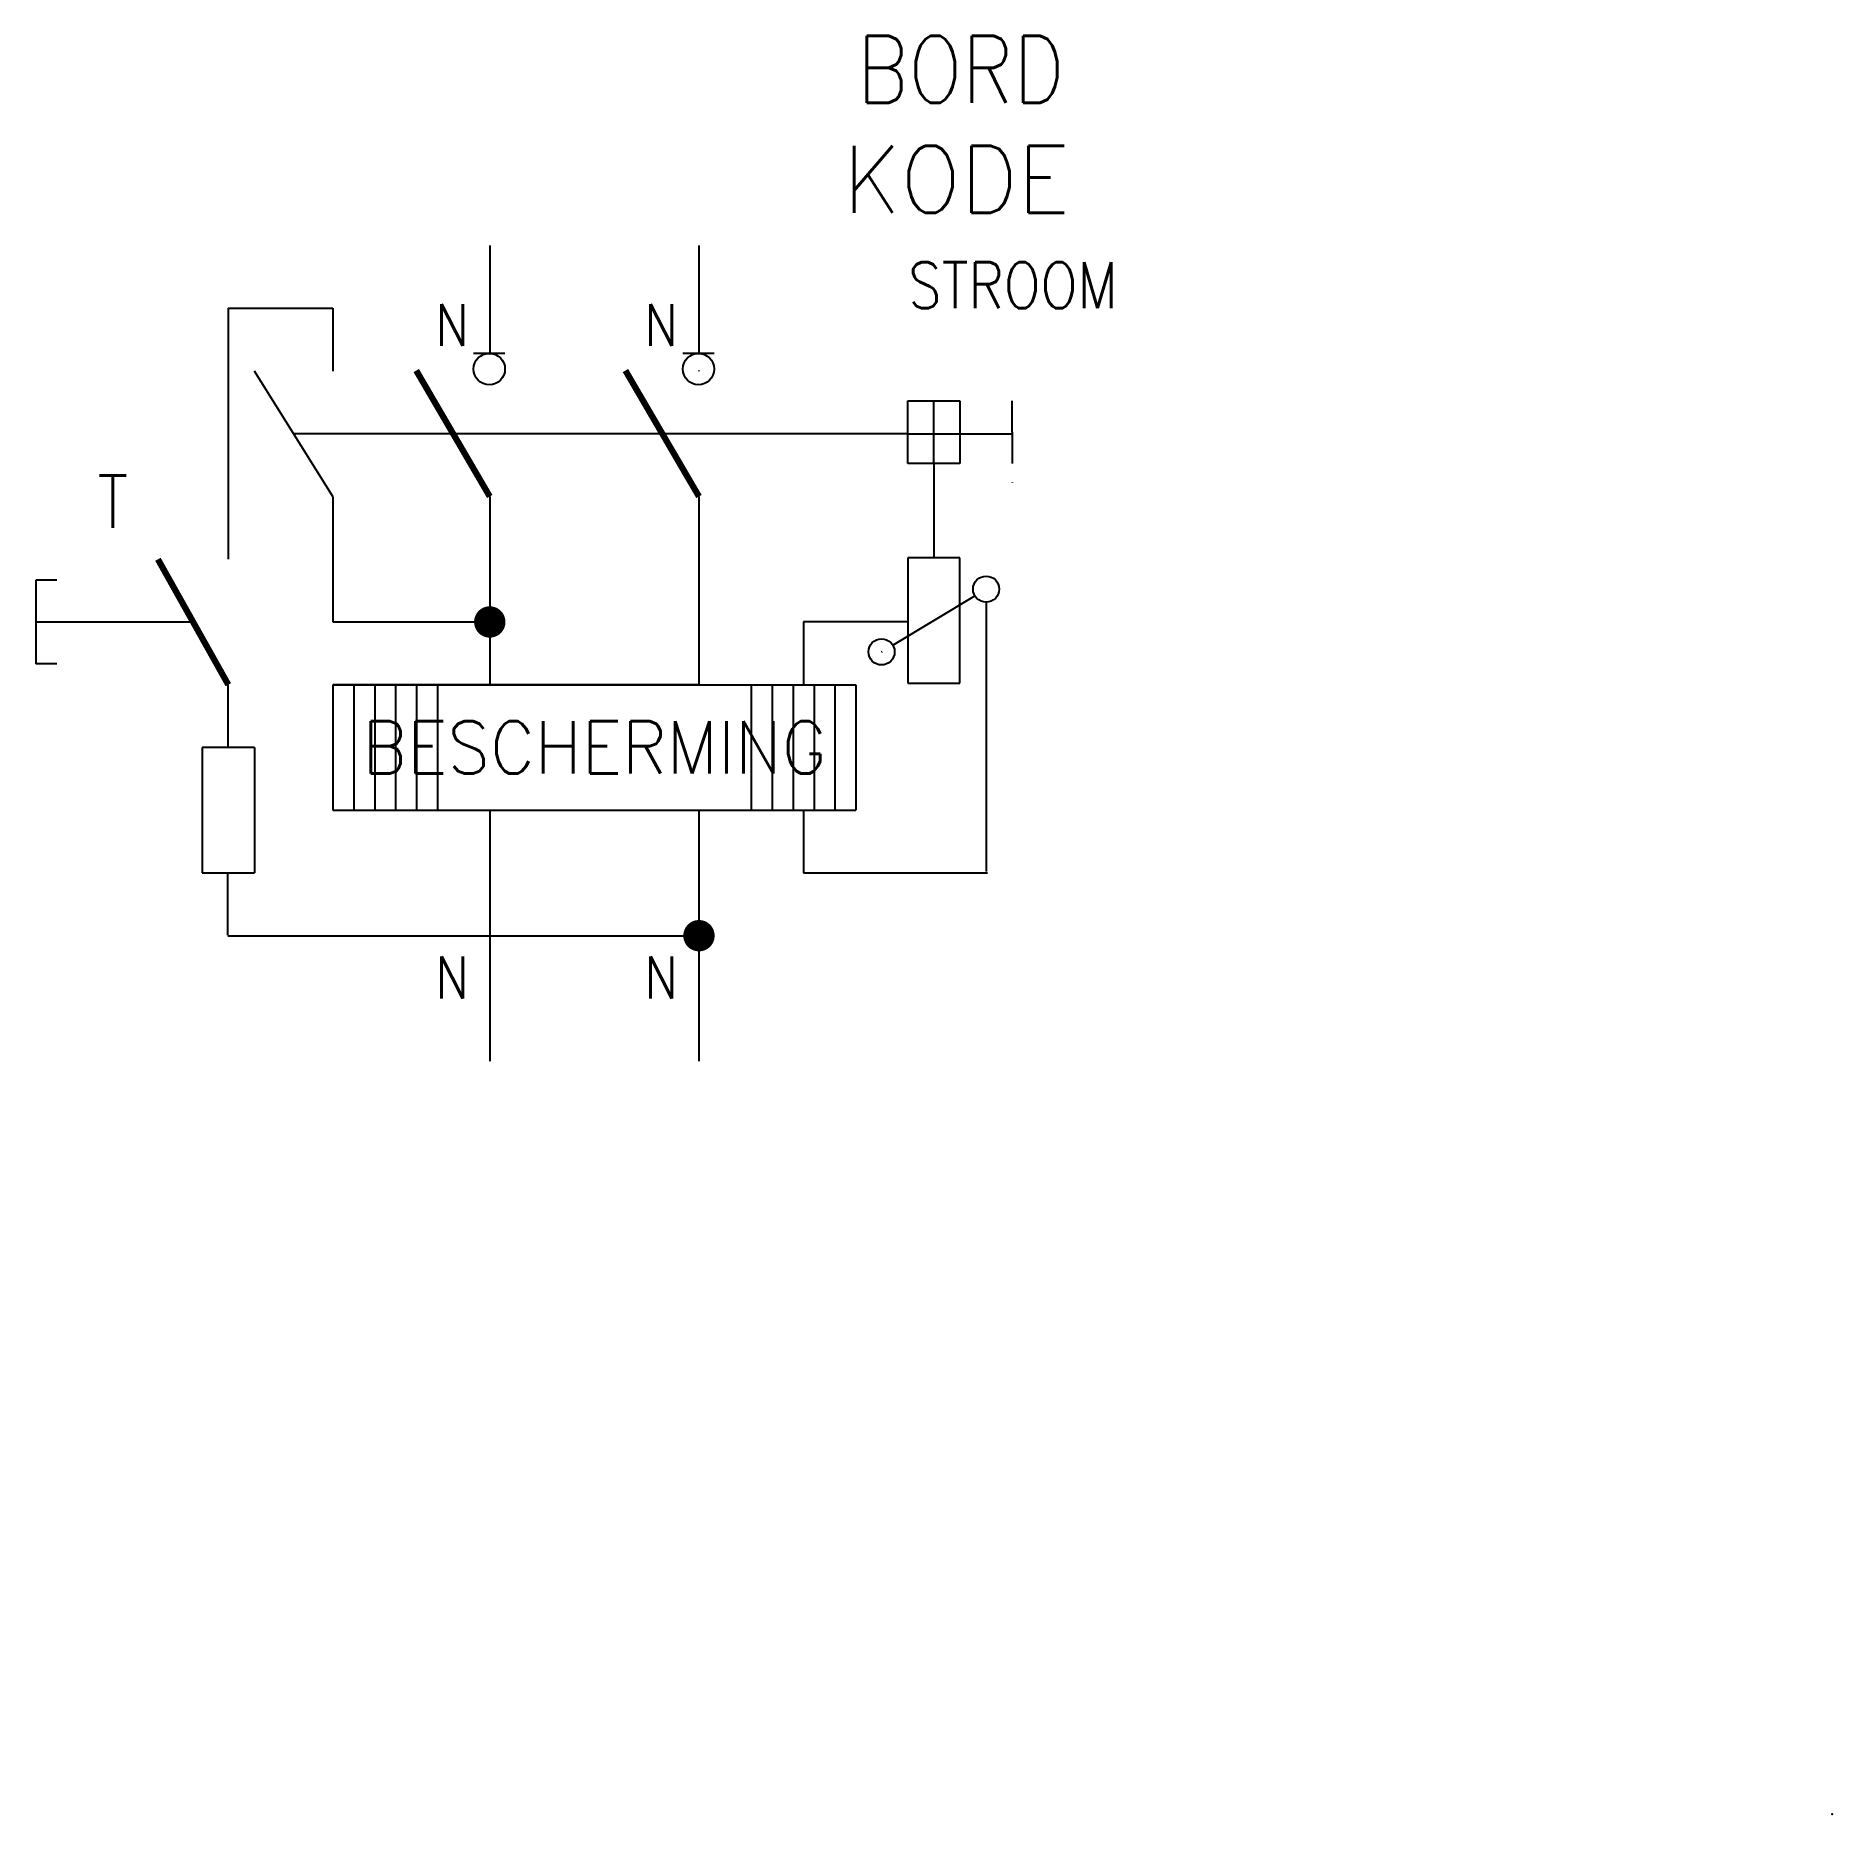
# Model space of a CAD drawing. Extents: x 213.3 to 299.2, y 78 to 163.
import ezdxf
from ezdxf.enums import TextEntityAlignment as Align

# ---------------------------------------------------------------- set-up
doc = ezdxf.new("R2010")
doc.units = 0
doc.header["$LTSCALE"] = 6
doc.linetypes.add('DASHDOT', pattern=[0])
doc.linetypes.add('DASHED', pattern=[0])
doc.layers.get('0').update_dxf_attribs({"color": 8, "linetype": 'CONTINUOUS'})
for name, color, linetype in [('1', 8, 'CONTINUOUS'), ('11', 30, 'CONTINUOUS'), ('12', 30, 'CONTINUOUS'), ('20', 8, 'DASHED'), ('21', 8, 'DASHDOT'), ('3', 30, 'CONTINUOUS'), ('9', 8, 'DASHED')]:
    doc.layers.add(name, color=color, linetype=linetype)
doc.styles.get("Standard").update_dxf_attribs({"font": 'simplex', "width": 0.85})

# ---------------------------------------------------------------- blocks, each defined once
blk = doc.blocks.new('DOP')
at = {"layer": '1', "color": 0, "const_width": 0.7}
blk.add_lwpolyline([(-0.4, 0, 1), (0.4, 0, 1)], format="xyb", close=True, dxfattribs=at)

msp = doc.modelspace()

# ---------------------------------------------------------------- linework, layer by layer
at = {"layer": '1', "color": 0}
for p, q in [((235, 153), (235, 147.843)), ((245, 153), (245, 147.843)), ((222.5, 150), (222.5, 138)), ((222.5, 150), (227.5, 150)), ((227.5, 150), (227.5, 147)), ((227.5, 141), (223.75, 147)), ((245, 147.021), (245, 147)), ((254.977, 142.57), (254.977, 145.57)), ((254.977, 145.57), (257.477, 145.57)), ((256.227, 142.57), (256.227, 145.57)), ((257.477, 145.57), (257.477, 142.57)), ((255, 144), (257.5, 144)), ((257.477, 142.57), (254.977, 142.57)), ((227.5, 141), (227.5, 135)), ((235, 141), (235, 132)), ((245, 141), (245, 132)), ((254.977, 138.07), (254.977, 132.07)), ((257.477, 138.07), (254.977, 138.07)), ((257.477, 132.07), (257.477, 138.07)), ((254.272, 133.897), (258.184, 136.244)), ((227.5, 135), (235, 135)), ((253.727, 133.57), (253.756, 133.587)), ((222.5, 129), (222.5, 132)), ((227.5, 132), (252.5, 132)), ((227.5, 132), (227.5, 126)), ((245, 132), (227.5, 132)), ((227.5, 132), (235, 132)), ((228.5, 132), (228.5, 126)), ((229.5, 132), (229.5, 126)), ((230.5, 132), (230.5, 126)), ((231.5, 132), (231.5, 126)), ((232.5, 132), (232.5, 126)), ((247.5, 132), (247.5, 126)), ((248.5, 132), (248.5, 126)), ((249.5, 132), (249.5, 126)), ((250.5, 132), (250.5, 126)), ((251.5, 132), (251.5, 126)), ((252.5, 132), (252.5, 126)), ((254.977, 132.07), (257.477, 132.07)), ((223.75, 129), (221.25, 129)), ((221.25, 129), (221.25, 123)), ((223.75, 129), (223.75, 123)), ((227.5, 126), (252.5, 126)), ((235, 126), (235, 114)), ((245, 126), (245, 114)), ((221.25, 123), (223.75, 123)), ((222.477, 120.025), (222.477, 123.025)), ((222.477, 120.001), (245, 120.001))]:
    msp.add_line(p, q, dxfattribs=at)
at = {"layer": '1', "color": 0, "const_width": 0.3}
for points in [[(235, 141), (231.485, 147.022)], [(245, 141), (241.485, 147.022)], [(222.5, 132), (219.137, 137.997)]]:
    msp.add_lwpolyline(points, dxfattribs=at)
at = {"layer": '1', "color": 0}
for centre in [(258.727, 136.57), (253.727, 133.57)]:
    msp.add_circle(centre, 0.625, dxfattribs=at)
msp.add_point((299.167, 78), dxfattribs=at)
at = {"layer": '12', "color": 0}
msp.add_line((259.977, 141.691), (259.977, 141.67), dxfattribs=at)
at = {"layer": '20', "color": 0}
for p, q in [((255, 144), (225.601, 144)), ((256.227, 142.57), (256.227, 138.07)), ((258.727, 135.957), (258.727, 123.07)), ((255, 135), (250, 135)), ((250, 135), (250, 132)), ((250, 126), (250, 123)), ((250, 123), (258.788, 123))]:
    msp.add_line(p, q, dxfattribs=at)
at = {"layer": '21', "color": 0}
for p, q in [((234.227, 147.846), (235.727, 147.846)), ((244.227, 147.846), (245.727, 147.846))]:
    msp.add_line(p, q, dxfattribs=at)
for centre in [(234.977, 147.094), (244.977, 147.094)]:
    msp.add_circle(centre, 0.75, dxfattribs=at)
at = {"layer": '3', "color": 0}
for p, q in [((259.977, 144.07), (259.977, 145.57)), ((257.5, 144), (260, 144)), ((259.977, 144.07), (259.977, 142.57)), ((213.304, 137), (213.304, 133)), ((214.304, 137), (213.304, 137)), ((214.304, 133), (213.304, 133))]:
    msp.add_line(p, q, dxfattribs=at)
at = {"layer": '9', "color": 0}
msp.add_line((213.304, 135), (220.818, 135), dxfattribs=at)

# ---------------------------------------------------------------- block references
at = {"layer": '1', "color": 0}
for p in [(235, 135), (245, 120)]:
    msp.add_blockref('DOP', p, dxfattribs=at)

# ---------------------------------------------------------------- texts
at = {"color": 0, "width": 0.85}
for text, p in [('1', (234, 148.2)), ('2', (234, 117))]:
    msp.add_attdef('N', text=text, height=2, dxfattribs=at).set_placement(p, align=Align.RIGHT)
at = {"layer": '1', "color": 0, "width": 0.85}
msp.add_text('T', height=2.5, dxfattribs=at).set_placement((216.25, 139.5))
msp.add_attdef('STROOM', (255, 150), '', height=2.2, dxfattribs=at)
at = {"layer": '11', "color": 0, "width": 0.85}
msp.add_attdef('BORD', (252.566, 159.823), '', height=3.2, dxfattribs=at)
at = {"layer": '12', "color": 0, "width": 0.95}
msp.add_attdef('KODE', (251.901, 154.57), '-F', height=3.2, dxfattribs=at)
msp.add_attdef('BESCHERMING', text='300mA', height=2.5, dxfattribs=at).set_placement((240, 129), align=Align.MIDDLE)
at = {"layer": '3', "color": 0, "width": 0.85}
for p in [(244, 148.2), (244, 117)]:
    msp.add_attdef('N', text='N', height=2, dxfattribs=at).set_placement(p, align=Align.RIGHT)

doc.saveas('drawing.dxf')
